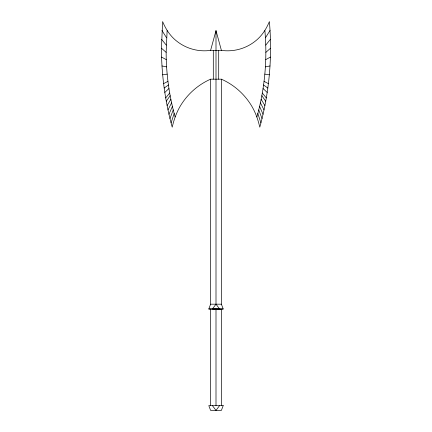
<?xml version="1.0" encoding="UTF-8"?>
<svg xmlns="http://www.w3.org/2000/svg" width="432" height="432" viewBox="0 0 432 432"><rect width="100%" height="100%" fill="white"/><g stroke="black" fill="none" stroke-linecap="round" stroke-linejoin="round"><path stroke-width="0.65" d="M161.444 48.206L162.621 21.6C165.834 29.371 170.559 36.558 177.358 41.639A44.539 44.539 0 0 0 210.6 50.387L221.4 50.387A44.539 44.539 0 0 0 254.642 41.639C261.441 36.558 266.166 29.371 269.379 21.6C272.533 56.986 269.266 92.923 259.783 127.159C257.796 118.514 254.659 110.106 249.599 102.773A66.728 66.728 0 0 0 221.4 79.18L210.6 79.18A66.728 66.728 0 0 0 182.401 102.773C177.341 110.106 174.204 118.514 172.217 127.159C165.121 101.477 161.487 74.849 161.444 48.206L166.147 52.364C166.185 74.164 169.209 95.947 175.111 116.932M166.147 52.364L167.125 30.596M256.889 116.932C264.773 88.954 267.494 59.546 264.875 30.596M210.6 50.387L216 30.618L221.4 50.387M171.094 122.866L174.182 113.422M221.4 79.18L221.4 304.187L223.198 308.988L221.4 309.128L208.802 308.988L210.6 304.187L210.6 79.18M169.97 118.568L173.248 109.912M168.977 114.242L172.422 106.375M167.983 109.912L171.596 102.838M167.125 105.559L170.878 99.274M265.421 37.843L270.038 30.456M166.261 101.201L170.159 95.715M216 304.187L212.404 308.988L219.596 308.988L216 304.187L216 30.618M219.596 405.599L216 410.4L212.404 405.599M265.75 45.101L270.432 39.328M165.71 97.918L169.7 93.026M164.797 92.443L168.939 88.549M265.853 52.364L270.556 48.206M164.198 88.042L168.437 84.953M265.739 59.627L270.416 57.089M163.593 83.646L167.94 81.356M265.399 66.884L270.011 65.956M162.659 74.812L167.162 74.131M210.6 304.187L221.4 304.187M208.802 308.988L223.198 308.988M219.375 309.161L221.4 309.182L221.4 405.599M264.838 74.131L269.341 74.812M161.989 65.956L166.601 66.884M264.06 81.356L268.407 83.646M161.584 57.089L166.261 59.627M263.563 84.953L267.802 88.042M263.061 88.549L267.203 92.443M262.3 93.026L266.29 97.918M161.568 39.328L166.25 45.101M261.841 95.715L265.739 101.201M161.962 30.456L166.579 37.843M261.122 99.274L264.875 105.559M260.404 102.838L264.017 109.912M259.578 106.375L263.023 114.242M258.752 109.912L262.03 118.568M257.818 113.422L260.906 122.866M218.7 50.387L218.7 79.18M216 309.128L216 405.599M213.3 50.387L213.3 79.18M210.6 309.128L210.6 405.599M223.198 405.599L221.4 410.4L210.6 410.4L208.802 405.599L223.198 405.599"/></g></svg>
